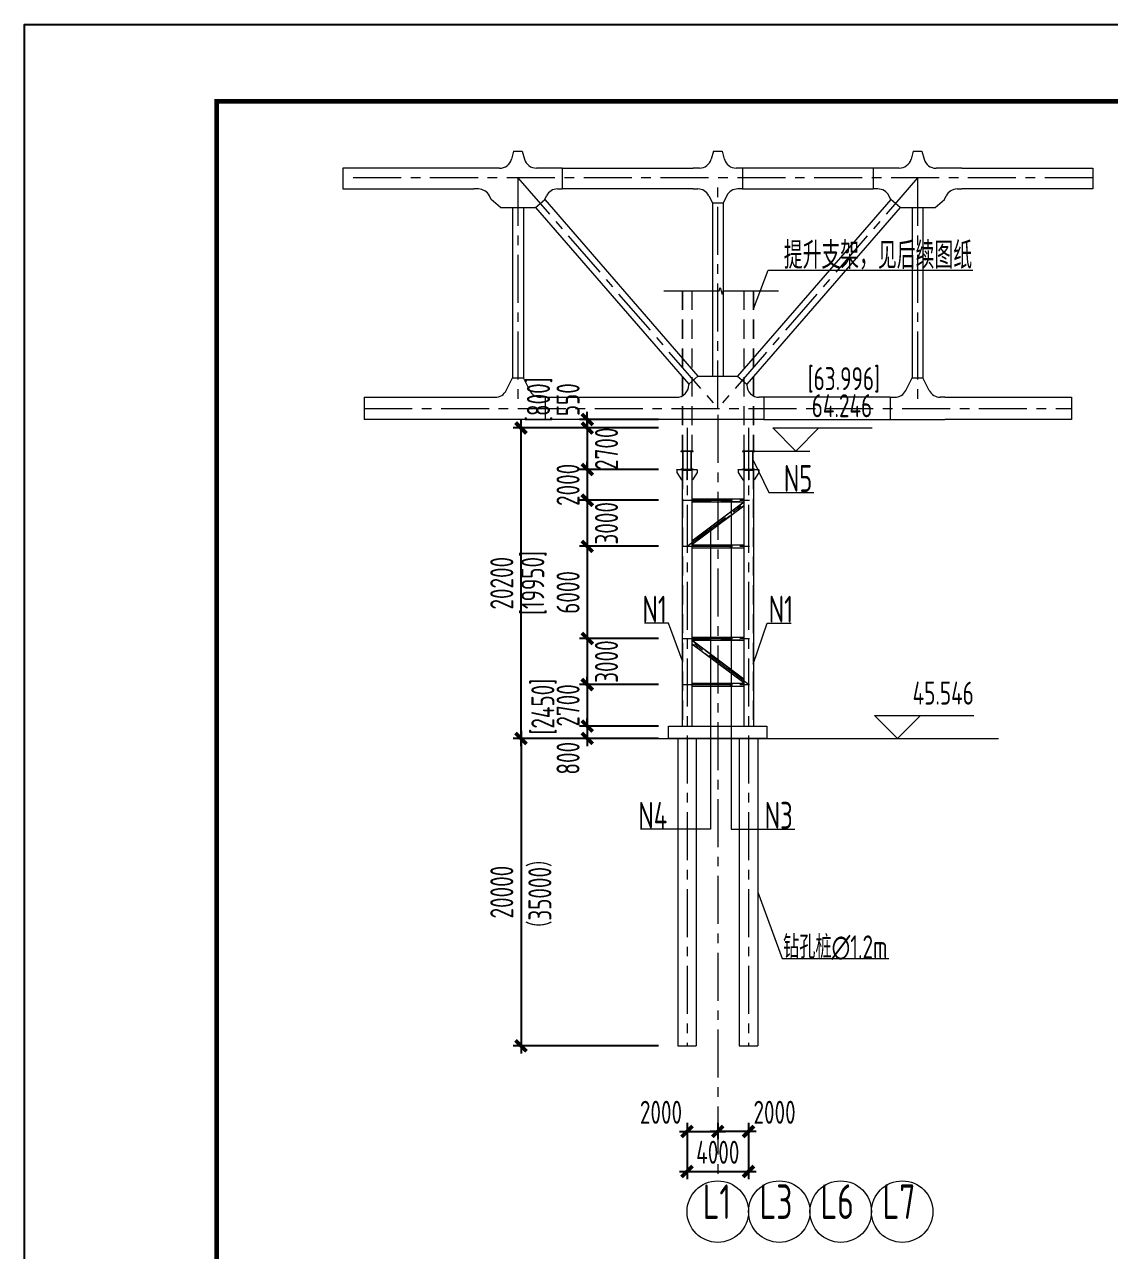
# Model space of a CAD drawing. Extents: x -2876908 to 633791, y -1383861 to 872234.
# Drawn here: x -79994 to -9406, y -562296 to -482523 of the extents above; entities that cross this region are included whole.
import ezdxf
from ezdxf.enums import TextEntityAlignment as Align

# ---------------------------------------------------------------- set-up
doc = ezdxf.new("R2010")
doc.units = 0
doc.header["$LTSCALE"] = 5
doc.header["$MEASUREMENT"] = 0
doc.linetypes.add('CENTER', pattern=[2, 1.25, -0.25, 0.25, -0.25])
doc.linetypes.add('DASHED', pattern=[0.75, 0.5, -0.25])
doc.layers.get('0').update_dxf_attribs({"linetype": 'CONTINUOUS', "lineweight": 25})
doc.layers.get('DEFPOINTS').update_dxf_attribs({"color": 35, "linetype": 'CONTINUOUS', "lineweight": 13})
for name, color, linetype, lineweight in [('1粗实线', 1, 'CONTINUOUS', 30), ('3中心线', 6, 'CENTER', 18), ('4虚线', 2, 'DASHED', 18), ('5标注', 3, 'CONTINUOUS', 15), ('7边界线', 8, 'CONTINUOUS', 15), ('8轮廓线', 4, 'CONTINUOUS', 15), ('DIM', 3, 'CONTINUOUS', 0), ('HFZT', 5, 'CONTINUOUS', 15), ('REIND', 1, 'CONTINUOUS', 0), ('THIN', 7, 'CONTINUOUS', 0)]:
    doc.layers.add(name, color=color, linetype=linetype, lineweight=lineweight)
doc.layers.add('M_Prof', color=2, linetype='CONTINUOUS')
doc.styles.add('TSSD_Dimension', font='tssdeng.shx', dxfattribs={"width": 0.7, "bigfont": 'hztxt.shx'})
doc.styles.add('TSSD_NORM', font='tssdeng.shx', dxfattribs={"width": 0.7, "bigfont": 'hztxt.shx'})
doc.dimstyles.new('SJSYB-(50)$7', dxfattribs={"dimscale": 50, "dimtxt": 3.5, "dimasz": 1.5, "dimexe": 1, "dimexo": 1, "dimgap": 0.65, "dimtad": 1, "dimdec": 0, "dimzin": 0, "dimdsep": 46, "dimtxsty": 'TSSD_NORM', "dimblk": 'OBLIQUE', "dimcen": 0, "dimclrd": 256, "dimclre": 256, "dimclrt": 7, "dimadec": 0, "dimazin": 0, "dimtfac": 1, "dimtdec": 0, "dimtmove": 1, "dimatfit": 3, "dimldrblk": 'NONE', "dimfxl": 4, "dimfxlon": 1, "dimtolj": 1, "dimtzin": 0, "dimlwd": -1, "dimlwe": -1, "dimarcsym": 0})
doc.dimstyles.new('TSSD_100_100', dxfattribs={"dimtxt": 300, "dimasz": 100, "dimexe": 100, "dimexo": 250, "dimgap": 100, "dimtad": 1, "dimdec": 0, "dimzin": 0, "dimdsep": 46, "dimtxsty": 'TSSD_Dimension', "dimblk": 'ARCHTICK', "dimblk1": 'ARCHTICK', "dimblk2": 'ARCHTICK', "dimcen": 0, "dimdle": 100, "dimclrt": 7, "dimadec": 0, "dimazin": 0, "dimtfac": 1, "dimtdec": 0, "dimtix": 1, "dimtmove": 2, "dimatfit": 3, "dimfxl": 1, "dimtolj": 1, "dimtzin": 0, "dimarcsym": 0})

# ---------------------------------------------------------------- blocks, each defined once
blk = doc.blocks.new('LD')
at = {"layer": '3中心线', "ltscale": 500}
for p, q in [((-1150479, 4371), (-1199282, 4371)), ((-1187880, 4371), (-1174880, -10629)), ((-1187880, 4371), (-1187880, -10629)), ((-1174880, -10629), (-1174880, 4371)), ((-1161880, 4371), (-1174880, -10629)), ((-1161880, 4371), (-1161880, -10629)), ((-1197887, -10629), (-1151874, -10629))]:
    blk.add_line(p, q, dxfattribs=at)
at = {"layer": '8轮廓线'}
for p, q in [((-1188165, 6114), (-1188307, 5589)), ((-1188165, 6114), (-1187596, 6114)), ((-1187596, 6114), (-1187455, 5593)), ((-1175165, 6118), (-1175307, 5593)), ((-1175165, 6118), (-1174596, 6118)), ((-1174596, 6118), (-1174454, 5593)), ((-1162165, 6114), (-1162306, 5593)), ((-1162165, 6114), (-1161596, 6114)), ((-1161596, 6114), (-1161454, 5589)), ((-1189079, 4999), (-1199282, 4999)), ((-1199282, 4999), (-1199282, 3649)), ((-1185001, 5003), (-1186682, 5003)), ((-1185001, 5003), (-1176479, 5003)), ((-1185001, 5003), (-1185001, 3653)), ((-1176079, 5003), (-1176479, 5003)), ((-1173282, 5003), (-1173681, 5003)), ((-1164760, 5003), (-1173282, 5003)), ((-1173282, 5003), (-1173282, 3653)), ((-1163078, 5003), (-1164760, 5003)), ((-1164760, 5003), (-1164760, 3653)), ((-1159003, 4999), (-1160681, 4999)), ((-1159003, 4999), (-1150479, 4999)), ((-1150479, 4999), (-1150479, 3649)), ((-1199282, 3649), (-1190758, 3649)), ((-1190458, 3649), (-1190758, 3649)), ((-1189624, 2970), (-1189742, 3206)), ((-1186137, 2970), (-1186016, 3210)), ((-1185301, 3653), (-1185001, 3653)), ((-1176479, 3653), (-1185001, 3653)), ((-1176479, 3653), (-1176179, 3653)), ((-1175463, 3210), (-1175230, 2744)), ((-1174297, 3210), (-1174530, 2744)), ((-1173282, 3653), (-1173582, 3653)), ((-1173282, 3653), (-1164760, 3653)), ((-1164460, 3653), (-1164760, 3653)), ((-1163624, 2970), (-1163744, 3210)), ((-1160137, 2970), (-1160018, 3206)), ((-1159303, 3649), (-1159003, 3649)), ((-1150479, 3649), (-1159003, 3649)), ((-1189019, 2446), (-1189624, 2970)), ((-1189019, 2446), (-1186741, 2446)), ((-1188230, 2446), (-1188230, -8636)), ((-1187530, 2446), (-1187530, -8636)), ((-1186741, 2446), (-1186137, 2970)), ((-1186741, 2446), (-1176774, -9055)), ((-1186137, 2970), (-1176169, -8531)), ((-1175230, 2744), (-1175230, -8531)), ((-1175230, 2744), (-1174530, 2744)), ((-1174530, 2744), (-1174530, -8531)), ((-1163624, 2970), (-1173591, -8531)), ((-1163019, 2446), (-1172987, -9055)), ((-1163019, 2446), (-1163624, 2970)), ((-1163019, 2446), (-1160741, 2446)), ((-1162230, 2446), (-1162230, -8636)), ((-1161530, 2446), (-1161530, -8636)), ((-1160741, 2446), (-1160137, 2970)), ((-1188644, -9463), (-1188230, -8636)), ((-1188230, -8636), (-1187530, -8636)), ((-1187117, -9463), (-1187530, -8636)), ((-1176169, -8531), (-1176774, -9055)), ((-1176169, -8531), (-1173591, -8531)), ((-1173591, -8531), (-1172987, -9055)), ((-1162644, -9463), (-1162230, -8636)), ((-1162230, -8636), (-1161530, -8636)), ((-1161117, -9463), (-1161530, -8636)), ((-1176774, -9055), (-1176774, -9105)), ((-1172987, -9055), (-1172987, -9105)), ((-1197887, -9905), (-1197887, -11353)), ((-1197887, -9905), (-1189659, -9905)), ((-1189659, -9905), (-1189359, -9905)), ((-1186101, -9905), (-1186401, -9905)), ((-1186101, -9905), (-1186101, -11353)), ((-1186101, -9905), (-1177874, -9905)), ((-1177874, -9905), (-1177574, -9905)), ((-1171887, -9905), (-1172187, -9905)), ((-1171887, -9905), (-1171887, -11353)), ((-1163659, -9905), (-1171887, -9905)), ((-1163659, -9905), (-1163359, -9905)), ((-1163659, -9905), (-1163659, -11353)), ((-1160101, -9905), (-1160401, -9905)), ((-1160101, -9905), (-1151874, -9905)), ((-1151874, -9905), (-1151874, -11353)), ((-1186101, -11353), (-1197887, -11353)), ((-1171887, -11353), (-1186101, -11353)), ((-1171887, -11353), (-1160101, -11353)), ((-1151874, -11353), (-1160101, -11353))]:
    blk.add_line(p, q, dxfattribs=at)
for centre, start, end in [((-1189079, 5799), 270, 344.82495), ((-1186682, 5803), 195.17505, 270), ((-1176079, 5803), 270, 344.82495), ((-1173681, 5803), 195.17505, 270), ((-1163078, 5803), 270, 344.82495), ((-1160681, 5799), 195.17505, 270), ((-1190458, 2849), 26.56505, 90), ((-1185301, 2853), 90, 153.43495), ((-1176179, 2853), 26.56505, 90), ((-1173582, 2853), 90, 153.43495), ((-1164460, 2853), 26.56505, 90), ((-1159303, 2849), 90, 153.43495), ((-1189359, -9105), 270, 333.43495), ((-1186401, -9105), 206.56505, 270), ((-1177574, -9105), 269.99825, 0), ((-1172187, -9105), 180, 270.00175), ((-1163359, -9105), 270, 333.43495), ((-1160401, -9105), 206.56505, 270)]:
    blk.add_arc(centre, 800, start, end, dxfattribs=at)
blk = doc.blocks.new('_ArchTick')
at = {"color": 0, "linetype": 'ByBlock', "const_width": 0.5}
blk.add_lwpolyline([(-0.71, -0.71), (0.71, 0.71)], dxfattribs=at)
blk = doc.blocks.new('*D548')
at = {"layer": 'DEFPOINTS', "color": 0, "transparency": 16777216}
for p in [(-37490, -513477), (-43381, -516477), (-37490, -516477)]:
    blk.add_point(p, dxfattribs=at)
at = {"layer": 'DIM', "color": 0, "lineweight": -2, "transparency": 16777216}
for p, q in [((-38740, -513477), (-43881, -513477)), ((-43381, -512977), (-43381, -516977)), ((-38740, -516477), (-43881, -516477))]:
    blk.add_line(p, q, dxfattribs=at)
at = {"layer": 'DIM', "color": 0, "lineweight": -2, "transparency": 16777216, "xscale": 500, "yscale": 500, "zscale": 500}
for p, rotation in [((-43381, -513477), 90), ((-43381, -516477), 270)]:
    blk.add_blockref('_ArchTick', p, dxfattribs=dict(at, rotation=rotation))
at = {"layer": 'DIM', "color": 7, "transparency": 16777216, "insert": (-42131, -514977), "char_height": 1500, "attachment_point": 5, "rotation": 90, "style": 'TSSD_Dimension'}
blk.add_mtext('\\A1;3000', dxfattribs=at)
blk = doc.blocks.new('*D543')
at = {"layer": 'DEFPOINTS', "color": 0, "transparency": 16777216}
for p in [(-43381, -508227), (-37490, -508227), (-37490, -508777)]:
    blk.add_point(p, dxfattribs=at)
at = {"layer": 'DIM', "color": 0, "lineweight": -2, "transparency": 16777216}
for p, q in [((-43381, -508227), (-43381, -507727)), ((-38740, -508227), (-43881, -508227)), ((-38740, -508777), (-43881, -508777)), ((-43381, -508777), (-43381, -508227)), ((-43381, -508777), (-43381, -509277))]:
    blk.add_line(p, q, dxfattribs=at)
at = {"layer": 'DIM', "color": 0, "lineweight": -2, "transparency": 16777216, "xscale": 500, "yscale": 500, "zscale": 500}
for p, rotation in [((-43381, -508227), 270), ((-43381, -508777), 90)]:
    blk.add_blockref('_ArchTick', p, dxfattribs=dict(at, rotation=rotation))
at = {"layer": 'DIM', "color": 7, "transparency": 16777216, "insert": (-44631, -506936), "char_height": 1500, "attachment_point": 5, "rotation": 90, "style": 'TSSD_Dimension'}
blk.add_mtext('\\A1;550', dxfattribs=at)
blk = doc.blocks.new('*D544')
at = {"layer": 'DEFPOINTS', "color": 0, "transparency": 16777216}
for p in [(-47692, -508777), (-37490, -508777), (-37490, -528977)]:
    blk.add_point(p, dxfattribs=at)
at = {"layer": 'DIM', "color": 0, "lineweight": -2, "transparency": 16777216}
for p, q in [((-38740, -508777), (-48192, -508777)), ((-47692, -529477), (-47692, -508277)), ((-38740, -528977), (-48192, -528977))]:
    blk.add_line(p, q, dxfattribs=at)
at = {"layer": 'DIM', "color": 0, "lineweight": -2, "transparency": 16777216, "xscale": 500, "yscale": 500, "zscale": 500}
for p, rotation in [((-47692, -508777), 90), ((-47692, -528977), 270)]:
    blk.add_blockref('_ArchTick', p, dxfattribs=dict(at, rotation=rotation))
at = {"layer": 'DIM', "color": 7, "transparency": 16777216, "insert": (-48942, -518877), "char_height": 1500, "attachment_point": 5, "rotation": 90, "style": 'TSSD_Dimension'}
blk.add_mtext('\\A1;20200', dxfattribs=at)
blk = doc.blocks.new('*D545')
at = {"layer": 'DEFPOINTS', "color": 0, "transparency": 16777216}
for p in [(-36890, -552747), (-34890, -552747), (-34890, -554554)]:
    blk.add_point(p, dxfattribs=at)
at = {"layer": 'DIM', "color": 0, "lineweight": -2, "transparency": 16777216}
for p, q in [((-36890, -553997), (-36890, -555054)), ((-34890, -553997), (-34890, -555054)), ((-37390, -554554), (-34390, -554554))]:
    blk.add_line(p, q, dxfattribs=at)
at = {"layer": 'DIM', "color": 0, "lineweight": -2, "transparency": 16777216, "xscale": 500, "yscale": 500, "zscale": 500, "rotation": 180}
blk.add_blockref('_ArchTick', (-36890, -554554), dxfattribs=at)
at = {"layer": 'DIM', "color": 0, "lineweight": -2, "transparency": 16777216, "xscale": 500, "yscale": 500, "zscale": 500}
blk.add_blockref('_ArchTick', (-34890, -554554), dxfattribs=at)
at = {"layer": 'DIM', "color": 7, "transparency": 16777216, "insert": (-38585, -553304), "char_height": 1500, "attachment_point": 5, "style": 'TSSD_Dimension'}
blk.add_mtext('\\A1;2000', dxfattribs=at)
blk = doc.blocks.new('*D546')
at = {"layer": 'DEFPOINTS', "color": 0, "transparency": 16777216}
for p in [(-34890, -552747), (-32890, -552747), (-34890, -554554)]:
    blk.add_point(p, dxfattribs=at)
at = {"layer": 'DIM', "color": 0, "lineweight": -2, "transparency": 16777216}
for p, q in [((-34890, -553997), (-34890, -555054)), ((-32890, -553997), (-32890, -555054)), ((-32390, -554554), (-35390, -554554))]:
    blk.add_line(p, q, dxfattribs=at)
at = {"layer": 'DIM', "color": 0, "lineweight": -2, "transparency": 16777216, "xscale": 500, "yscale": 500, "zscale": 500, "rotation": 180}
blk.add_blockref('_ArchTick', (-34890, -554554), dxfattribs=at)
at = {"layer": 'DIM', "color": 0, "lineweight": -2, "transparency": 16777216, "xscale": 500, "yscale": 500, "zscale": 500}
blk.add_blockref('_ArchTick', (-32890, -554554), dxfattribs=at)
at = {"layer": 'DIM', "color": 7, "transparency": 16777216, "insert": (-31196, -553304), "char_height": 1500, "attachment_point": 5, "style": 'TSSD_Dimension'}
blk.add_mtext('\\A1;2000', dxfattribs=at)
blk = doc.blocks.new('*D547')
at = {"layer": 'DEFPOINTS', "color": 0, "transparency": 16777216}
for p in [(-36890, -552747), (-32890, -552747), (-32890, -557156)]:
    blk.add_point(p, dxfattribs=at)
at = {"layer": 'DIM', "color": 0, "lineweight": -2, "transparency": 16777216}
for p, q in [((-36890, -553997), (-36890, -557656)), ((-32890, -553997), (-32890, -557656)), ((-37390, -557156), (-32390, -557156))]:
    blk.add_line(p, q, dxfattribs=at)
at = {"layer": 'DIM', "color": 0, "lineweight": -2, "transparency": 16777216, "xscale": 500, "yscale": 500, "zscale": 500, "rotation": 180}
blk.add_blockref('_ArchTick', (-36890, -557156), dxfattribs=at)
at = {"layer": 'DIM', "color": 0, "lineweight": -2, "transparency": 16777216, "xscale": 500, "yscale": 500, "zscale": 500}
blk.add_blockref('_ArchTick', (-32890, -557156), dxfattribs=at)
at = {"layer": 'DIM', "color": 7, "transparency": 16777216, "insert": (-34890, -555906), "char_height": 1500, "attachment_point": 5, "style": 'TSSD_Dimension'}
blk.add_mtext('\\A1;4000', dxfattribs=at)
blk = doc.blocks.new('施工设计图框')
at = {"color": 7, "linetype": 'Continuous'}
blk.add_lwpolyline([(-395.5, -13.5), (-395.5, 283.5), (24.5, 283.5), (24.5, -13.5), (-395.5, -13.5)], dxfattribs=at)
at = {"layer": '1粗实线', "color": 7, "linetype": 'Continuous', "const_width": 0.6}
blk.add_lwpolyline([(-370.5, -3.5), (-370.5, 273.5), (14.5, 273.5), (14.5, -3.5), (-370.5, -3.5)], dxfattribs=at)
at = {"layer": 'HFZT', "color": 2, "style": 'TSSD_NORM', "width": 0.7}
for tag, height, p in [('比例尺', 2.5, (7.25, 17.5)), ('图号', 2.5, (-20.49, 3.5)), ('日期', 2.5, (7.25, 3.5)), ('图名', 4, (-76.24, 0.75))]:
    blk.add_attdef(tag, text='', height=height, dxfattribs=at).set_placement(p, align=Align.MIDDLE)
blk = doc.blocks.new('_None')
blk = doc.blocks.new('_Oblique')
at = {"color": 0, "linetype": 'ByBlock', "lineweight": -2}
blk.add_line((-0.5, -0.5), (0.5, 0.5), dxfattribs=at)
blk = doc.blocks.new('*D549')
at = {"layer": 'DEFPOINTS', "color": 0, "transparency": 16777216}
for p in [(-37490, -508777), (-43381, -511477), (-37490, -511477)]:
    blk.add_point(p, dxfattribs=at)
at = {"layer": 'DIM', "color": 0, "lineweight": -2, "transparency": 16777216}
for p, q in [((-38740, -508777), (-43881, -508777)), ((-43381, -508277), (-43381, -511977)), ((-38740, -511477), (-43881, -511477))]:
    blk.add_line(p, q, dxfattribs=at)
at = {"layer": 'DIM', "color": 0, "lineweight": -2, "transparency": 16777216, "xscale": 500, "yscale": 500, "zscale": 500}
for p, rotation in [((-43381, -508777), 90), ((-43381, -511477), 270)]:
    blk.add_blockref('_ArchTick', p, dxfattribs=dict(at, rotation=rotation))
at = {"layer": 'DIM', "color": 7, "transparency": 16777216, "insert": (-42131, -510127), "char_height": 1500, "attachment_point": 5, "rotation": 90, "style": 'TSSD_Dimension'}
blk.add_mtext('\\A1;2700', dxfattribs=at)
blk = doc.blocks.new('*D550')
at = {"layer": 'DEFPOINTS', "color": 0, "transparency": 16777216}
for p in [(-37490, -511477), (-43381, -513477), (-37490, -513477)]:
    blk.add_point(p, dxfattribs=at)
at = {"layer": 'DIM', "color": 0, "lineweight": -2, "transparency": 16777216}
for p, q in [((-43381, -511477), (-43381, -510977)), ((-38740, -511477), (-43881, -511477)), ((-43381, -511477), (-43381, -513477)), ((-38740, -513477), (-43881, -513477)), ((-43381, -513477), (-43381, -513977))]:
    blk.add_line(p, q, dxfattribs=at)
at = {"layer": 'DIM', "color": 0, "lineweight": -2, "transparency": 16777216, "xscale": 500, "yscale": 500, "zscale": 500}
for p, rotation in [((-43381, -511477), 270), ((-43381, -513477), 90)]:
    blk.add_blockref('_ArchTick', p, dxfattribs=dict(at, rotation=rotation))
at = {"layer": 'DIM', "color": 7, "transparency": 16777216, "insert": (-44631, -512477), "char_height": 1500, "attachment_point": 5, "rotation": 90, "style": 'TSSD_Dimension'}
blk.add_mtext('\\A1;2000', dxfattribs=at)
blk = doc.blocks.new('*D551')
at = {"layer": 'DEFPOINTS', "color": 0, "transparency": 16777216}
for p in [(-37490, -516477), (-43381, -522477), (-37490, -522477)]:
    blk.add_point(p, dxfattribs=at)
at = {"layer": 'DIM', "color": 0, "lineweight": -2, "transparency": 16777216}
for p, q in [((-43381, -515977), (-43381, -522977)), ((-38740, -516477), (-43881, -516477)), ((-38740, -522477), (-43881, -522477))]:
    blk.add_line(p, q, dxfattribs=at)
at = {"layer": 'DIM', "color": 0, "lineweight": -2, "transparency": 16777216, "xscale": 500, "yscale": 500, "zscale": 500}
for p, rotation in [((-43381, -516477), 90), ((-43381, -522477), 270)]:
    blk.add_blockref('_ArchTick', p, dxfattribs=dict(at, rotation=rotation))
at = {"layer": 'DIM', "color": 7, "transparency": 16777216, "insert": (-44631, -519477), "char_height": 1500, "attachment_point": 5, "rotation": 90, "style": 'TSSD_Dimension'}
blk.add_mtext('\\A1;6000', dxfattribs=at)
blk = doc.blocks.new('*D552')
at = {"layer": 'DEFPOINTS', "color": 0, "transparency": 16777216}
for p in [(-37490, -522477), (-43381, -525477), (-37490, -525477)]:
    blk.add_point(p, dxfattribs=at)
at = {"layer": 'DIM', "color": 0, "lineweight": -2, "transparency": 16777216}
for p, q in [((-38740, -522477), (-43881, -522477)), ((-43381, -521977), (-43381, -525977)), ((-38740, -525477), (-43881, -525477))]:
    blk.add_line(p, q, dxfattribs=at)
at = {"layer": 'DIM', "color": 0, "lineweight": -2, "transparency": 16777216, "xscale": 500, "yscale": 500, "zscale": 500}
for p, rotation in [((-43381, -522477), 90), ((-43381, -525477), 270)]:
    blk.add_blockref('_ArchTick', p, dxfattribs=dict(at, rotation=rotation))
at = {"layer": 'DIM', "color": 7, "transparency": 16777216, "insert": (-42131, -523977), "char_height": 1500, "attachment_point": 5, "rotation": 90, "style": 'TSSD_Dimension'}
blk.add_mtext('\\A1;3000', dxfattribs=at)
blk = doc.blocks.new('*D553')
at = {"layer": 'DEFPOINTS', "color": 0, "transparency": 16777216}
for p in [(-37490, -525477), (-43381, -528177), (-37490, -528177)]:
    blk.add_point(p, dxfattribs=at)
at = {"layer": 'DIM', "color": 0, "lineweight": -2, "transparency": 16777216}
for p, q in [((-38740, -525477), (-43881, -525477)), ((-43381, -525477), (-43381, -524977)), ((-43381, -525477), (-43381, -528177)), ((-38740, -528177), (-43881, -528177)), ((-43381, -528177), (-43381, -528677))]:
    blk.add_line(p, q, dxfattribs=at)
at = {"layer": 'DIM', "color": 0, "lineweight": -2, "transparency": 16777216, "xscale": 500, "yscale": 500, "zscale": 500}
for p, rotation in [((-43381, -525477), 270), ((-43381, -528177), 90)]:
    blk.add_blockref('_ArchTick', p, dxfattribs=dict(at, rotation=rotation))
at = {"layer": 'DIM', "color": 7, "transparency": 16777216, "insert": (-44631, -526827), "char_height": 1500, "attachment_point": 5, "rotation": 90, "style": 'TSSD_Dimension'}
blk.add_mtext('\\A1;2700', dxfattribs=at)
blk = doc.blocks.new('*D554')
at = {"layer": 'DEFPOINTS', "color": 0, "transparency": 16777216}
for p in [(-37490, -528177), (-43381, -528977), (-37490, -528977)]:
    blk.add_point(p, dxfattribs=at)
at = {"layer": 'DIM', "color": 0, "lineweight": -2, "transparency": 16777216}
for p, q in [((-43381, -528177), (-43381, -527677)), ((-38740, -528177), (-43881, -528177)), ((-43381, -528177), (-43381, -528977)), ((-38740, -528977), (-43881, -528977)), ((-43381, -528977), (-43381, -529477))]:
    blk.add_line(p, q, dxfattribs=at)
at = {"layer": 'DIM', "color": 0, "lineweight": -2, "transparency": 16777216, "xscale": 500, "yscale": 500, "zscale": 500}
for p, rotation in [((-43381, -528177), 270), ((-43381, -528977), 90)]:
    blk.add_blockref('_ArchTick', p, dxfattribs=dict(at, rotation=rotation))
at = {"layer": 'DIM', "color": 7, "transparency": 16777216, "insert": (-44631, -530267), "char_height": 1500, "attachment_point": 5, "rotation": 90, "style": 'TSSD_Dimension'}
blk.add_mtext('\\A1;800', dxfattribs=at)
blk = doc.blocks.new('*D555')
at = {"layer": 'DEFPOINTS', "color": 0, "transparency": 16777216}
for p in [(-37490, -528977), (-47692, -548977), (-37490, -548977)]:
    blk.add_point(p, dxfattribs=at)
at = {"layer": 'DIM', "color": 0, "lineweight": -2, "transparency": 16777216}
for p, q in [((-47692, -528477), (-47692, -549477)), ((-38740, -528977), (-48192, -528977)), ((-38740, -548977), (-48192, -548977))]:
    blk.add_line(p, q, dxfattribs=at)
at = {"layer": 'DIM', "color": 0, "lineweight": -2, "transparency": 16777216, "xscale": 500, "yscale": 500, "zscale": 500}
for p, rotation in [((-47692, -528977), 90), ((-47692, -548977), 270)]:
    blk.add_blockref('_ArchTick', p, dxfattribs=dict(at, rotation=rotation))
at = {"layer": 'DIM', "color": 7, "transparency": 16777216, "insert": (-48942, -538977), "char_height": 1500, "attachment_point": 5, "rotation": 90, "style": 'TSSD_Dimension'}
blk.add_mtext('\\A1;20000', dxfattribs=at)

msp = doc.modelspace()

# ---------------------------------------------------------------- linework, layer by layer
at = {"layer": '3中心线', "ltscale": 500}
for p, q in [((-34890.275, -507922.869), (-34890.275, -557818.331)), ((-36890.275, -508776.869), (-36890.275, -548976.869)), ((-32890.275, -508776.869), (-32890.275, -548976.869)), ((-37205.275, -513476.869), (-32575.275, -513476.869)), ((-36890.275, -516476.869), (-32890.275, -513476.869)), ((-37205.275, -516476.869), (-32575.275, -516476.869)), ((-37205.275, -522476.869), (-32575.275, -522476.869)), ((-32890.275, -525476.869), (-36890.275, -522476.869)), ((-37205.275, -525476.869), (-32575.275, -525476.869))]:
    msp.add_line(p, q, dxfattribs=at)
at = {"layer": '4虚线', "ltscale": 500}
for p, q in [((-37205.275, -499848.722), (-37205.275, -510276.869)), ((-37195.275, -499848.722), (-37195.275, -510276.869)), ((-36585.275, -499848.722), (-36585.275, -510276.869)), ((-36575.275, -499848.722), (-36575.275, -510276.869)), ((-33205.275, -499848.722), (-33205.275, -510276.869)), ((-33195.275, -499848.722), (-33195.275, -510276.869)), ((-32585.275, -499848.722), (-32585.275, -510276.869)), ((-32575.275, -499848.722), (-32575.275, -510276.869)), ((-37195.275, -511506.869), (-37195.275, -528176.869)), ((-36585.275, -511506.869), (-36585.275, -528176.869)), ((-33195.275, -511506.869), (-33195.275, -528176.869)), ((-32585.275, -511506.869), (-32585.275, -528176.869)), ((-36575.275, -513385.869), (-33205.275, -513385.869)), ((-36575.275, -513567.869), (-33205.275, -513567.869)), ((-36575.275, -516126.869), (-33205.275, -513599.369)), ((-36575.275, -516354.369), (-33205.275, -513826.869)), ((-36575.275, -516385.869), (-33205.275, -516385.869)), ((-36575.275, -516567.869), (-33205.275, -516567.869)), ((-36575.275, -522385.869), (-33205.275, -522385.869)), ((-36575.275, -522567.869), (-33205.275, -522567.869)), ((-33205.275, -525126.869), (-36575.275, -522599.369)), ((-33205.275, -525354.369), (-36575.275, -522826.869)), ((-36575.275, -525385.869), (-33205.275, -525385.869)), ((-36575.275, -525567.869), (-33205.275, -525567.869))]:
    msp.add_line(p, q, dxfattribs=at)
at = {"layer": '5标注'}
for p, q in [((-32575.275, -501026.421), (-31619.956, -498509.375)), ((-31619.956, -498509.375), (-18290.705, -498509.375)), ((-32590.275, -510876.869), (-31559.259, -512969.992)), ((-31559.259, -512969.992), (-28637.843, -512969.992)), ((-30693.67, -543289.873), (-23764.122, -543289.873))]:
    msp.add_line(p, q, dxfattribs=at)
for points in [[(-34025.523, -513476.869), (-34025.523, -534890.875), (-29882.761, -534890.875)], [(-35361.479, -515330.273), (-35361.479, -534890.875), (-39927.58, -534890.875)], [(-32290.275, -538976.869), (-30693.67, -543289.873)]]:
    msp.add_lwpolyline(points, dxfattribs=at)
for centre in [(-34890.275, -559768.331), (-30890.275, -559768.331), (-26890.275, -559768.331), (-22890.275, -559768.331)]:
    msp.add_circle(centre, 2000, dxfattribs=at)
at = {"layer": '7边界线'}
msp.add_line((-46244.068, -528976.869), (-16624.566, -528976.869), dxfattribs=at)
at = {"layer": '8轮廓线'}
for p, q in [((-37555.275, -511506.869), (-37555.275, -511476.869)), ((-37555.275, -511476.869), (-36225.275, -511476.869)), ((-36225.275, -511506.869), (-37555.275, -511506.869)), ((-37555.275, -511506.869), (-37555.275, -511676.869)), ((-37555.275, -511676.869), (-37255.275, -512156.869)), ((-37205.275, -511506.869), (-37205.275, -528176.869)), ((-36900.275, -511506.869), (-36900.275, -512156.869)), ((-36880.275, -511506.869), (-36880.275, -512156.869)), ((-36575.275, -511506.869), (-36575.275, -528176.869)), ((-36225.275, -511676.869), (-36525.275, -512156.869)), ((-36225.275, -511506.869), (-36225.275, -511476.869)), ((-36225.275, -511506.869), (-36225.275, -511676.869)), ((-36225.275, -511506.869), (-36225.275, -511676.869)), ((-33555.275, -511506.869), (-33555.275, -511476.869)), ((-33555.275, -511476.869), (-32225.275, -511476.869)), ((-32225.275, -511506.869), (-33555.275, -511506.869)), ((-33555.275, -511506.869), (-33555.275, -511676.869)), ((-33555.275, -511676.869), (-33255.275, -512156.869)), ((-33205.275, -511506.869), (-33205.275, -528176.869)), ((-32900.275, -511506.869), (-32900.275, -512156.869)), ((-32880.275, -511506.869), (-32880.275, -512156.869)), ((-32575.275, -511506.869), (-32575.275, -528176.869)), ((-32225.275, -511676.869), (-32525.275, -512156.869)), ((-32225.275, -511506.869), (-32225.275, -511476.869)), ((-32225.275, -511506.869), (-32225.275, -511676.869)), ((-32225.275, -511506.869), (-32225.275, -511676.869)), ((-37255.275, -512156.869), (-37205.275, -512156.869)), ((-36880.275, -512156.869), (-36900.275, -512156.869)), ((-36525.275, -512156.869), (-36575.275, -512156.869)), ((-33255.275, -512156.869), (-33205.275, -512156.869)), ((-32880.275, -512156.869), (-32900.275, -512156.869)), ((-32525.275, -512156.869), (-32575.275, -512156.869)), ((-36575.275, -513379.869), (-33205.275, -513379.869)), ((-36575.275, -513573.869), (-33205.275, -513573.869)), ((-36575.275, -516119.369), (-33205.275, -513591.869)), ((-36575.275, -516361.869), (-33205.275, -513834.369)), ((-36575.275, -516379.869), (-33205.275, -516379.869)), ((-36575.275, -516573.869), (-33205.275, -516573.869)), ((-36575.275, -522379.869), (-33205.275, -522379.869)), ((-36575.275, -522573.869), (-33205.275, -522573.869)), ((-33205.275, -525119.369), (-36575.275, -522591.869)), ((-33205.275, -525361.869), (-36575.275, -522834.369)), ((-36575.275, -525379.869), (-33205.275, -525379.869)), ((-36575.275, -525573.869), (-33205.275, -525573.869)), ((-37490.275, -528976.869), (-37490.275, -548976.869)), ((-36290.275, -528976.869), (-36290.275, -548976.869)), ((-33490.275, -528976.869), (-33490.275, -548976.869)), ((-32290.275, -528976.869), (-32290.275, -548976.869)), ((-37490.275, -548976.869), (-36290.275, -548976.869)), ((-33490.275, -548976.869), (-32290.275, -548976.869))]:
    msp.add_line(p, q, dxfattribs=at)
for points in [[(-37290.275, -511476.869), (-36490.275, -511476.869), (-36490.275, -511446.869), (-36590.275, -511446.869), (-36590.275, -510306.869), (-36490.275, -510306.869), (-36490.275, -510276.869), (-37290.275, -510276.869), (-37290.275, -510306.869), (-37190.275, -510306.869), (-37190.275, -511446.869), (-37290.275, -511446.869)], [(-37166.275, -511446.869), (-36614.275, -511446.869), (-36614.275, -510306.869), (-37166.275, -510306.869)], [(-33290.275, -511476.869), (-32490.275, -511476.869), (-32490.275, -511446.869), (-32590.275, -511446.869), (-32590.275, -510306.869), (-32490.275, -510306.869), (-32490.275, -510276.869), (-33290.275, -510276.869), (-33290.275, -510306.869), (-33190.275, -510306.869), (-33190.275, -511446.869), (-33290.275, -511446.869)], [(-33166.275, -511446.869), (-32614.275, -511446.869), (-32614.275, -510306.869), (-33166.275, -510306.869)], [(-38090.275, -528976.869), (-38090.275, -528176.869), (-31690.275, -528176.869), (-31690.275, -528976.869)]]:
    msp.add_lwpolyline(points, close=True, dxfattribs=at)
at = {"layer": 'M_Prof'}
for p, q in [((-37205.275, -511506.869), (-36575.275, -511506.869)), ((-33205.275, -511506.869), (-32575.275, -511506.869))]:
    msp.add_line(p, q, dxfattribs=at)
at = {"layer": 'REIND', "const_width": 100}
for points in [[(-34075.523, -513476.869, 1), (-33975.523, -513476.869, 1)], [(-35411.479, -515330.273, 1), (-35311.479, -515330.273, 1)], [(-34075.523, -516476.869, 1), (-33975.523, -516476.869, 1)], [(-34075.523, -522476.869, 1), (-33975.523, -522476.869, 1)], [(-35411.479, -523623.466, 1), (-35311.479, -523623.466, 1)], [(-34075.523, -525476.869, 1), (-33975.523, -525476.869, 1)]]:
    msp.add_lwpolyline(points, format="xyb", close=True, dxfattribs=at)
at = {"layer": 'THIN'}
for p, q in [((-29808.875, -510276.869), (-31308.875, -508776.869)), ((-31308.875, -508776.869), (-28308.875, -508776.869)), ((-29808.875, -510276.869), (-28308.875, -508776.869)), ((-28308.875, -508776.869), (-24842.529, -508776.869)), ((-32490.275, -510276.869), (-28905.116, -510276.869)), ((-23197.388, -528976.869), (-24697.388, -527476.869)), ((-24697.388, -527476.869), (-21697.388, -527476.869)), ((-23197.388, -528976.869), (-21697.388, -527476.869)), ((-21697.388, -527476.869), (-18231.042, -527476.869)), ((-25678.787, -528976.869), (-21697.388, -528976.869))]:
    msp.add_line(p, q, dxfattribs=at)
at = {"layer": 'THIN', "flags": 128}
msp.add_lwpolyline([(-38400.596, -499848.722), (-34803.963, -499848.722), (-34733.963, -499628.722), (-34613.963, -500068.722), (-34543.963, -499848.722), (-30947.331, -499848.722)], dxfattribs=at)

# ---------------------------------------------------------------- block references
at = {"xscale": 500, "yscale": 500, "zscale": 500}
msp.add_blockref('施工设计图框', (117758.125, -624273.382), dxfattribs=at)
at = {"layer": '5标注'}
msp.add_blockref('LD', (1139990.03, -496873.465), dxfattribs=at)

# ---------------------------------------------------------------- texts
at = {"layer": '5标注', "color": 7, "char_height": 1750, "style": 'TSSD_NORM'}
for s, insert, attachment_point in [('提升支架，见后续图纸', (-30594.349, -498476.875), 7), ('N5', (-30594.349, -512937.492), 7), ('N1', (-38204.87, -521443.89), 9), ('N1', (-31575.68, -521443.89), 7), ('N4', (-38175.445, -534858.375), 9), ('N3', (-31839.268, -534858.375), 7)]:
    msp.add_mtext(s, dxfattribs=dict(at, insert=insert, attachment_point=attachment_point))
at = {"layer": 'DIM', "color": 7, "style": 'TSSD_Dimension', "width": 0.7}
for s, height, p in [('[63.996]', 1500, (-24336.413, -506766.839)), ('64.246', 1500, (-24842.529, -508526.869)), ('45.546', 1500, (-18231.042, -527226.869)), ('L1', 2250, (-34031.8, -560920.09)), ('L3', 2250, (-30031.8, -560920.09)), ('L6', 2250, (-26031.8, -560920.09)), ('L7', 2250, (-22031.8, -560920.09))]:
    msp.add_text(s, height=height, dxfattribs=at).set_placement(p, align=Align.BOTTOM_RIGHT)
msp.add_text('（35000）', height=1500, rotation=90, dxfattribs=at).set_placement((-45713.781, -541884.545))
msp.add_text('钻孔桩∅1.2m', height=1500, dxfattribs=at).set_placement((-30637.894, -543289.873))
at = {"layer": 'DIM', "color": 7, "char_height": 1500, "attachment_point": 5, "rotation": 90, "style": 'TSSD_Dimension'}
for s, insert in [('\\A1;[800]', (-46481.156, -506936.485)), ('\\A1;[19950]', (-46850.276, -518864.555)), ('\\A1;[2450]', (-46194.718, -526913.453))]:
    msp.add_mtext(s, dxfattribs=dict(at, insert=insert))

# ---------------------------------------------------------------- dimensions: what is measured, and where the dimension line sits
at = {"layer": 'DIM'}
for base, p1, p2, angle, picture, middle in [((-43381.132, -508226.869), (-37490.275, -508776.869), (-37490.275, -508226.869), 90, '*D543', (-44631.132, -506936.485)), ((-43381.132, -511476.869), (-37490.275, -508776.869), (-37490.275, -511476.869), 90, '*D549', (-42131.132, -510126.869)), ((-43381.132, -516476.869), (-37490.275, -513476.869), (-37490.275, -516476.869), 90, '*D548', (-42131.132, -514976.869)), ((-43381.132, -525476.869), (-37490.275, -522476.869), (-37490.275, -525476.869), 90, '*D552', (-42131.132, -523976.869)), ((-43381.132, -528976.869), (-37490.275, -528176.869), (-37490.275, -528976.869), 90, '*D554', (-44631.132, -530267.254)), ((-34890.275, -554554.463), (-32890.275, -552747.357), (-34890.275, -552747.357), 180, '*D546', (-31196.044, -553304.463))]:
    dim = msp.add_linear_dim(base=base, p1=p1, p2=p2, angle=angle, dimstyle='TSSD_100_100', override={"dimtxt": 1500, "dimasz": 500, "dimexe": 500, "dimexo": 1250, "dimgap": 500, "dimdle": 500}, dxfattribs=at)
    dim.commit()
    dim.dimension.update_dxf_attribs({"geometry": picture, "text_midpoint": middle, "dimtype": 160})
for base, p1, p2, picture, middle in [((-47692.063, -508776.869), (-37490.275, -528976.869), (-37490.275, -508776.869), '*D544', (-48942.063, -518876.869)), ((-43381.132, -513476.869), (-37490.275, -511476.869), (-37490.275, -513476.869), '*D550', (-44631.132, -512476.869)), ((-43381.132, -522476.869), (-37490.275, -516476.869), (-37490.275, -522476.869), '*D551', (-44631.132, -519476.869)), ((-43381.132, -528176.869), (-37490.275, -525476.869), (-37490.275, -528176.869), '*D553', (-44631.132, -526826.869)), ((-47692.063, -548976.869), (-37490.275, -528976.869), (-37490.275, -548976.869), '*D555', (-48942.063, -538976.869))]:
    dim = msp.add_linear_dim(base=base, p1=p1, p2=p2, angle=90, dimstyle='TSSD_100_100', override={"dimtxt": 1500, "dimasz": 500, "dimexe": 500, "dimexo": 1250, "dimgap": 500, "dimdle": 500}, dxfattribs=at)
    dim.commit()
    dim.dimension.update_dxf_attribs({"geometry": picture, "text_midpoint": middle})
dim = msp.add_linear_dim(base=(-34890.275, -554554.463), p1=(-36890.275, -552747.357), p2=(-34890.275, -552747.357), dimstyle='TSSD_100_100', override={"dimtxt": 1500, "dimasz": 500, "dimexe": 500, "dimexo": 1250, "dimgap": 500, "dimdle": 500}, dxfattribs=at)
dim.commit()
dim.dimension.update_dxf_attribs({"geometry": '*D545', "text_midpoint": (-38584.505, -553304.463), "dimtype": 160})
dim = msp.add_linear_dim(base=(-32890.275, -557156.386), p1=(-36890.275, -552747.357), p2=(-32890.275, -552747.357), dimstyle='TSSD_100_100', override={"dimtxt": 1500, "dimasz": 500, "dimexe": 500, "dimexo": 1250, "dimgap": 500, "dimdle": 500}, dxfattribs=at)
dim.commit()
dim.dimension.update_dxf_attribs({"geometry": '*D547', "text_midpoint": (-34890.275, -555906.386)})

# ---------------------------------------------------------------- leaders
at = {"layer": '5标注', "annotation_type": 0, "has_hookline": 1, "text_width": 1460.577}
for points, hookline_direction in [([(-37205.275, -523883), (-38097.37, -521476.39), (-38172.37, -521476.39)], 1), ([(-32585.275, -524152), (-31683.18, -521476.39), (-31608.18, -521476.39)], 0)]:
    msp.add_leader(points, dimstyle='SJSYB-(50)$7', override={"dimgap": 0.65, "dimtad": 1}, dxfattribs=dict(at, hookline_direction=hookline_direction))

doc.saveas('drawing.dxf')
